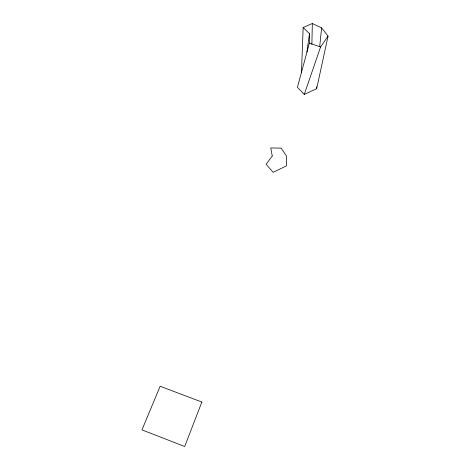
<?xml version="1.0" encoding="UTF-8"?>
<svg xmlns="http://www.w3.org/2000/svg" width="470" height="470" viewBox="0 0 470 470"><rect width="100%" height="100%" fill="white"/><g stroke="black" fill="none" stroke-linecap="round" stroke-linejoin="round"><path stroke-width="0.7" d="M309.372 43.134L309.471 33.646L303.162 27.542L312.333 23.5L321.621 27.9L328.042 36.143L316.674 88.707L304.266 94.429L297.428 87.285L309.372 43.134L320.581 46.965L328.042 36.143M311.874 44.456L312.333 23.5M301.464 72.797L303.162 27.542M319.7 46.559L321.621 27.9M306.904 52.094L309.471 33.646M304.266 94.429L320.581 46.965M316.58 86.662L316.674 88.707M201.859 402.056L184.71 446.5L141.958 429.874L160.147 386.264L201.859 402.056M272.242 155.952L266.096 164.3L273.182 172.326L286.53 165.828L286.318 155.84L281.172 148.121L270.767 147.974L272.242 155.952"/></g></svg>
